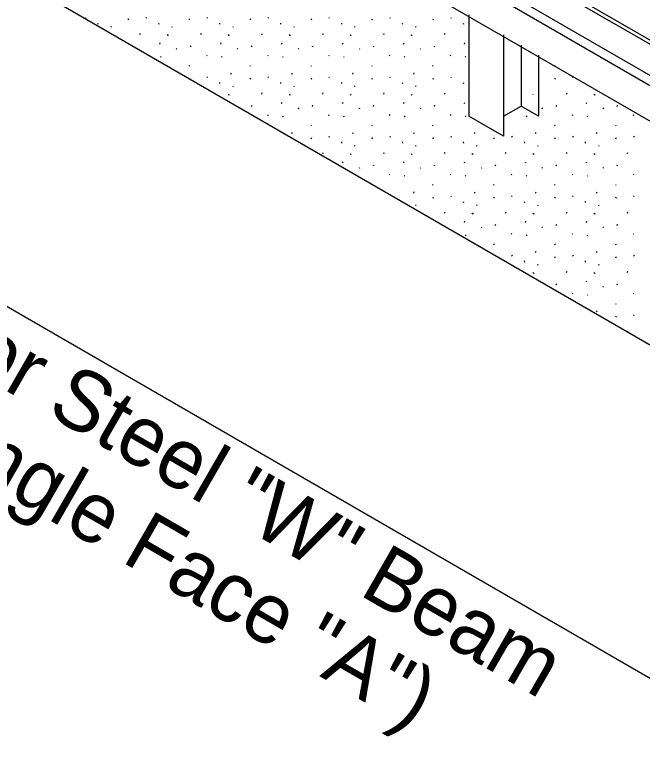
# Model space of a CAD drawing. Extents: x 1000 to 1036.3, y 1000 to 1022.
# Drawn here: x 1014.234 to 1015.694, y 1014.625 to 1016.338 of the extents above; entities that cross this region are included whole.
import ezdxf

# ---------------------------------------------------------------- set-up
doc = ezdxf.new("R2010")
doc.units = 0
for name, color, linetype in [('01-Slab', 7, 'Continuous'), ('03-Dimensions', 7, 'Continuous'), ('30-Program-Titles', 7, 'Continuous')]:
    doc.layers.add(name, color=color, linetype=linetype)

msp = doc.modelspace()

# ---------------------------------------------------------------- linework, layer by layer
at = {"layer": '01-Slab'}
for p, q in [((1015.2906, 1016.3375), (1015.2906, 1016.1022)), ((1015.3715, 1016.2908), (1015.3715, 1016.0554)), ((1015.4122, 1016.2673), (1015.4122, 1016.1254)), ((1015.4528, 1016.2438), (1015.4528, 1016.1021)), ((1015.3715, 1016.102), (1015.4123, 1016.1255)), ((1015.4528, 1016.1021), (1015.4122, 1016.1255)), ((1015.3715, 1016.0554), (1015.2906, 1016.1022))]:
    msp.add_line(p, q, dxfattribs=at)
at = {"layer": '03-Dimensions'}
for p, q in [((1020.6113, 1013.4498), (1013.6733, 1017.456)), ((1020.5953, 1013.4498), (1013.6682, 1017.4489)), ((1020.6113, 1013.3655), (1013.5974, 1017.4183)), ((1020.6083, 1013.3446), (1013.5974, 1017.3941)), ((1020.5953, 1013.2696), (1013.5302, 1017.3502)), ((1016.7074, 1014.9947), (1013.528, 1016.8308)), ((1015.9853, 1014.6364), (1012.9842, 1016.3703))]:
    msp.add_line(p, q, dxfattribs=at)
at = {"layer": '30-Program-Titles'}
for p, q in [((1014.3976, 1016.3317), (1014.3988, 1016.3299)), ((1014.4983, 1016.3259), (1014.4995, 1016.3286)), ((1014.5394, 1016.3317), (1014.5406, 1016.3299)), ((1014.6401, 1016.3259), (1014.6413, 1016.3286)), ((1014.6812, 1016.3317), (1014.6823, 1016.3299)), ((1014.7819, 1016.3259), (1014.7831, 1016.3286)), ((1014.823, 1016.3317), (1014.8242, 1016.3299)), ((1014.9237, 1016.3259), (1014.9249, 1016.3286)), ((1014.9648, 1016.3317), (1014.9659, 1016.3299)), ((1015.0655, 1016.3259), (1015.0667, 1016.3286)), ((1015.1066, 1016.3317), (1015.1078, 1016.3299)), ((1015.2073, 1016.3259), (1015.2085, 1016.3286)), ((1015.2483, 1016.3317), (1015.2495, 1016.3299)), ((1014.4269, 1016.3185), (1014.4272, 1016.3158)), ((1014.4577, 1016.3107), (1014.4588, 1016.3088)), ((1014.5687, 1016.3185), (1014.569, 1016.3158)), ((1014.5994, 1016.3107), (1014.6006, 1016.3088)), ((1014.7105, 1016.3185), (1014.7108, 1016.3158)), ((1014.7413, 1016.3107), (1014.7424, 1016.3088)), ((1014.8523, 1016.3185), (1014.8526, 1016.3158)), ((1014.883, 1016.3107), (1014.8842, 1016.3088)), ((1014.9941, 1016.3185), (1014.9943, 1016.3158)), ((1015.0248, 1016.3107), (1015.026, 1016.3088)), ((1015.1358, 1016.3185), (1015.1362, 1016.3158)), ((1015.1666, 1016.3107), (1015.1678, 1016.3088)), ((1015.2777, 1016.3185), (1015.2779, 1016.3158)), ((1014.5253, 1016.2916), (1014.5264, 1016.2943)), ((1014.5889, 1016.2916), (1014.5901, 1016.2898)), ((1014.5901, 1016.2909), (1014.5913, 1016.2892)), ((1014.6671, 1016.2916), (1014.6683, 1016.2943)), ((1014.7307, 1016.2916), (1014.7319, 1016.2898)), ((1014.7319, 1016.2909), (1014.7331, 1016.2892)), ((1014.8088, 1016.2916), (1014.81, 1016.2943)), ((1014.8725, 1016.2916), (1014.8737, 1016.2898)), ((1014.8737, 1016.2909), (1014.8748, 1016.2892)), ((1014.9507, 1016.2916), (1014.9518, 1016.2943)), ((1015.0143, 1016.2916), (1015.0155, 1016.2898)), ((1015.0155, 1016.2909), (1015.0167, 1016.2892)), ((1015.0924, 1016.2916), (1015.0936, 1016.2943)), ((1015.1561, 1016.2916), (1015.1573, 1016.2898)), ((1015.1573, 1016.2909), (1015.1584, 1016.2892)), ((1015.2343, 1016.2916), (1015.2354, 1016.2943)), ((1014.5714, 1016.2697), (1014.5726, 1016.2723)), ((1014.6099, 1016.2594), (1014.6111, 1016.2576)), ((1014.6431, 1016.2628), (1014.6443, 1016.2655)), ((1014.7133, 1016.2697), (1014.7144, 1016.2723)), ((1014.7518, 1016.2594), (1014.7529, 1016.2576)), ((1014.7848, 1016.2628), (1014.7861, 1016.2655)), ((1014.855, 1016.2697), (1014.8562, 1016.2723)), ((1014.8935, 1016.2594), (1014.8947, 1016.2576)), ((1014.9267, 1016.2628), (1014.9278, 1016.2655)), ((1014.9968, 1016.2697), (1014.998, 1016.2723)), ((1015.0353, 1016.2594), (1015.0365, 1016.2576)), ((1015.0684, 1016.2628), (1015.0697, 1016.2655)), ((1015.1386, 1016.2697), (1015.1398, 1016.2723)), ((1015.1771, 1016.2594), (1015.1783, 1016.2576)), ((1015.2103, 1016.2628), (1015.2114, 1016.2655)), ((1015.2804, 1016.2697), (1015.2816, 1016.2723)), ((1014.5733, 1016.2407), (1014.5744, 1016.2389)), ((1014.6801, 1016.2439), (1014.6813, 1016.2421)), ((1014.7151, 1016.2407), (1014.7163, 1016.2389)), ((1014.8218, 1016.2439), (1014.8231, 1016.2421)), ((1014.8568, 1016.2407), (1014.858, 1016.2389)), ((1014.9637, 1016.2439), (1014.9648, 1016.2421)), ((1014.9987, 1016.2407), (1014.9998, 1016.2389)), ((1015.1054, 1016.2439), (1015.1067, 1016.2421)), ((1015.1404, 1016.2407), (1015.1416, 1016.2389)), ((1015.2473, 1016.2439), (1015.2484, 1016.2421)), ((1015.2823, 1016.2407), (1015.2834, 1016.2389)), ((1014.6392, 1016.2197), (1014.6403, 1016.2179)), ((1014.7809, 1016.2197), (1014.7821, 1016.2179)), ((1014.9228, 1016.2197), (1014.9239, 1016.2179)), ((1015.0645, 1016.2197), (1015.0657, 1016.2179)), ((1015.2063, 1016.2197), (1015.2075, 1016.2179)), ((1015.4899, 1016.2197), (1015.4911, 1016.2179)), ((1014.6404, 1016.1883), (1014.6413, 1016.1903)), ((1014.6812, 1016.1934), (1014.6823, 1016.1916)), ((1014.7369, 1016.1998), (1014.7381, 1016.2024)), ((1014.7819, 1016.1877), (1014.7831, 1016.1903)), ((1014.823, 1016.1934), (1014.8242, 1016.1916)), ((1014.8787, 1016.1998), (1014.8799, 1016.2024)), ((1014.9237, 1016.1877), (1014.9249, 1016.1903)), ((1014.9648, 1016.1934), (1014.9659, 1016.1916)), ((1015.0205, 1016.1998), (1015.0217, 1016.2024)), ((1015.0655, 1016.1877), (1015.0667, 1016.1903)), ((1015.1066, 1016.1934), (1015.1078, 1016.1916)), ((1015.1623, 1016.1998), (1015.1635, 1016.2024)), ((1015.2073, 1016.1877), (1015.2085, 1016.1903)), ((1015.2483, 1016.1934), (1015.2495, 1016.1916)), ((1015.4908, 1016.1877), (1015.4921, 1016.1903)), ((1015.5319, 1016.1934), (1015.5331, 1016.1916)), ((1014.7105, 1016.1803), (1014.7108, 1016.1776)), ((1014.7413, 1016.1723), (1014.7424, 1016.1706)), ((1014.8523, 1016.1803), (1014.8526, 1016.1776)), ((1014.883, 1016.1723), (1014.8842, 1016.1706)), ((1014.9941, 1016.1803), (1014.9943, 1016.1776)), ((1015.0248, 1016.1723), (1015.026, 1016.1706)), ((1015.1358, 1016.1803), (1015.1362, 1016.1776)), ((1015.1666, 1016.1723), (1015.1678, 1016.1706)), ((1015.2777, 1016.1803), (1015.2779, 1016.1776)), ((1014.7307, 1016.1533), (1014.7319, 1016.1515)), ((1014.8088, 1016.1533), (1014.81, 1016.156)), ((1014.8725, 1016.1533), (1014.8737, 1016.1515)), ((1014.9507, 1016.1533), (1014.9518, 1016.156)), ((1015.0143, 1016.1533), (1015.0155, 1016.1515)), ((1015.0924, 1016.1533), (1015.0936, 1016.156)), ((1015.1561, 1016.1533), (1015.1573, 1016.1515)), ((1015.2343, 1016.1533), (1015.2354, 1016.156)), ((1015.4397, 1016.1533), (1015.4404, 1016.1521)), ((1015.5178, 1016.1533), (1015.519, 1016.156)), ((1015.5814, 1016.1533), (1015.5827, 1016.1515)), ((1014.7319, 1016.1527), (1014.7331, 1016.1508)), ((1014.8737, 1016.1527), (1014.8748, 1016.1508)), ((1015.0155, 1016.1527), (1015.0167, 1016.1508)), ((1015.1573, 1016.1527), (1015.1584, 1016.1508)), ((1015.4404, 1016.1521), (1015.4405, 1016.152)), ((1015.5827, 1016.1527), (1015.5838, 1016.1508)), ((1014.7848, 1016.1246), (1014.7861, 1016.1273)), ((1014.855, 1016.1313), (1014.8562, 1016.134)), ((1014.8935, 1016.1211), (1014.8947, 1016.1193)), ((1014.9267, 1016.1246), (1014.9278, 1016.1273)), ((1014.9968, 1016.1313), (1014.998, 1016.134)), ((1015.0353, 1016.1211), (1015.0365, 1016.1193)), ((1015.0684, 1016.1246), (1015.0697, 1016.1273)), ((1015.1386, 1016.1313), (1015.1398, 1016.134)), ((1015.1771, 1016.1211), (1015.1783, 1016.1193)), ((1015.2103, 1016.1246), (1015.2114, 1016.1273)), ((1015.2804, 1016.1313), (1015.2816, 1016.134)), ((1015.4607, 1016.1211), (1015.4618, 1016.1193)), ((1015.4938, 1016.1246), (1015.495, 1016.1273)), ((1015.564, 1016.1313), (1015.5652, 1016.134)), ((1015.6025, 1016.1211), (1015.6037, 1016.1193)), ((1015.6356, 1016.1246), (1015.6368, 1016.1273)), ((1014.8218, 1016.1056), (1014.8231, 1016.1038)), ((1014.8568, 1016.1024), (1014.858, 1016.1007)), ((1014.9637, 1016.1056), (1014.9648, 1016.1038)), ((1014.9987, 1016.1024), (1014.9998, 1016.1007)), ((1015.1054, 1016.1056), (1015.1067, 1016.1038)), ((1015.1404, 1016.1024), (1015.1416, 1016.1007)), ((1015.2473, 1016.1056), (1015.2484, 1016.1038)), ((1015.2823, 1016.1024), (1015.2834, 1016.1007)), ((1015.424, 1016.1024), (1015.4252, 1016.1007)), ((1015.5308, 1016.1056), (1015.532, 1016.1038)), ((1015.5658, 1016.1024), (1015.567, 1016.1007)), ((1015.6726, 1016.1056), (1015.6738, 1016.1038)), ((1014.9228, 1016.0814), (1014.9239, 1016.0796)), ((1015.0645, 1016.0814), (1015.0657, 1016.0796)), ((1015.2063, 1016.0814), (1015.2075, 1016.0796)), ((1015.4899, 1016.0814), (1015.4911, 1016.0796)), ((1015.6317, 1016.0814), (1015.6328, 1016.0796)), ((1014.8787, 1016.0615), (1014.8799, 1016.0642)), ((1014.9237, 1016.0494), (1014.9249, 1016.0521)), ((1014.9648, 1016.0551), (1014.9659, 1016.0533)), ((1015.0205, 1016.0615), (1015.0217, 1016.0642)), ((1015.0655, 1016.0494), (1015.0667, 1016.0521)), ((1015.1066, 1016.0551), (1015.1078, 1016.0533)), ((1015.1623, 1016.0615), (1015.1635, 1016.0642)), ((1015.2073, 1016.0494), (1015.2085, 1016.0521)), ((1015.2483, 1016.0551), (1015.2495, 1016.0533)), ((1015.3041, 1016.0615), (1015.3053, 1016.0642)), ((1015.3491, 1016.0494), (1015.3503, 1016.0521)), ((1015.3902, 1016.0551), (1015.3913, 1016.0533)), ((1015.4458, 1016.0615), (1015.4471, 1016.0642)), ((1015.4908, 1016.0494), (1015.4921, 1016.0521)), ((1015.5319, 1016.0551), (1015.5331, 1016.0533)), ((1015.5877, 1016.0615), (1015.5888, 1016.0642)), ((1015.6327, 1016.0494), (1015.6338, 1016.0521)), ((1015.6738, 1016.0551), (1015.6749, 1016.0533)), ((1014.9941, 1016.0419), (1014.9943, 1016.0393)), ((1015.0248, 1016.0341), (1015.026, 1016.0323)), ((1015.1358, 1016.0419), (1015.1362, 1016.0393)), ((1015.1666, 1016.0341), (1015.1678, 1016.0323)), ((1015.2777, 1016.0419), (1015.2779, 1016.0393)), ((1015.3084, 1016.0341), (1015.3096, 1016.0323)), ((1015.4194, 1016.0419), (1015.4198, 1016.0393)), ((1015.4502, 1016.0341), (1015.4513, 1016.0323)), ((1015.5613, 1016.0419), (1015.5615, 1016.0393)), ((1015.592, 1016.0341), (1015.5932, 1016.0323)), ((1014.9507, 1016.0151), (1014.9518, 1016.0177)), ((1015.0924, 1016.0151), (1015.0936, 1016.0177)), ((1015.2343, 1016.0151), (1015.2354, 1016.0177)), ((1015.376, 1016.0151), (1015.3772, 1016.0177)), ((1015.5178, 1016.0151), (1015.519, 1016.0177)), ((1015.6596, 1016.0151), (1015.6608, 1016.0177)), ((1015.0143, 1016.0151), (1015.0155, 1016.0133)), ((1015.0155, 1016.0143), (1015.0167, 1016.0126)), ((1015.1561, 1016.0151), (1015.1573, 1016.0133)), ((1015.1573, 1016.0143), (1015.1584, 1016.0126)), ((1015.2978, 1016.0151), (1015.2991, 1016.0133)), ((1015.2991, 1016.0143), (1015.3003, 1016.0126)), ((1015.4397, 1016.0151), (1015.4408, 1016.0133)), ((1015.4408, 1016.0143), (1015.442, 1016.0126)), ((1015.5814, 1016.0151), (1015.5827, 1016.0133)), ((1015.5827, 1016.0143), (1015.5838, 1016.0126)), ((1014.9968, 1015.9931), (1014.998, 1015.9958)), ((1015.0353, 1015.9828), (1015.0365, 1015.9811)), ((1015.0684, 1015.9863), (1015.0697, 1015.9889)), ((1015.1386, 1015.9931), (1015.1398, 1015.9958)), ((1015.1771, 1015.9828), (1015.1783, 1015.9811)), ((1015.2103, 1015.9863), (1015.2114, 1015.9889)), ((1015.2804, 1015.9931), (1015.2816, 1015.9958)), ((1015.3189, 1015.9828), (1015.3201, 1015.9811)), ((1015.352, 1015.9863), (1015.3533, 1015.9889)), ((1015.4222, 1015.9931), (1015.4233, 1015.9958)), ((1015.4607, 1015.9828), (1015.4618, 1015.9811)), ((1015.4938, 1015.9863), (1015.495, 1015.9889)), ((1015.564, 1015.9931), (1015.5652, 1015.9958)), ((1015.6025, 1015.9828), (1015.6037, 1015.9811)), ((1015.6356, 1015.9863), (1015.6368, 1015.9889)), ((1015.1054, 1015.9673), (1015.1067, 1015.9656)), ((1015.2473, 1015.9673), (1015.2484, 1015.9656)), ((1015.389, 1015.9673), (1015.3903, 1015.9656)), ((1015.5308, 1015.9673), (1015.532, 1015.9656)), ((1015.6726, 1015.9673), (1015.6738, 1015.9656)), ((1015.1404, 1015.9642), (1015.1416, 1015.9623)), ((1015.2823, 1015.9642), (1015.2834, 1015.9623)), ((1015.424, 1015.9642), (1015.4252, 1015.9623)), ((1015.5658, 1015.9642), (1015.567, 1015.9623)), ((1015.2063, 1015.9431), (1015.2075, 1015.9413)), ((1015.3481, 1015.9431), (1015.3493, 1015.9413)), ((1015.4899, 1015.9431), (1015.4911, 1015.9413)), ((1015.6317, 1015.9431), (1015.6328, 1015.9413)), ((1015.1623, 1015.9233), (1015.1635, 1015.9259)), ((1015.2073, 1015.9111), (1015.2085, 1015.9138)), ((1015.2483, 1015.9168), (1015.2495, 1015.9151)), ((1015.3041, 1015.9233), (1015.3053, 1015.9259)), ((1015.3491, 1015.9111), (1015.3503, 1015.9138)), ((1015.3902, 1015.9168), (1015.3913, 1015.9151)), ((1015.4458, 1015.9233), (1015.4471, 1015.9259)), ((1015.4908, 1015.9111), (1015.4921, 1015.9138)), ((1015.5319, 1015.9168), (1015.5331, 1015.9151)), ((1015.5877, 1015.9233), (1015.5888, 1015.9259)), ((1015.6327, 1015.9111), (1015.6338, 1015.9138)), ((1015.6738, 1015.9168), (1015.6749, 1015.9151)), ((1015.1358, 1015.9037), (1015.136, 1015.9022)), ((1015.2777, 1015.9037), (1015.2779, 1015.901)), ((1015.4194, 1015.9037), (1015.4198, 1015.901)), ((1015.5613, 1015.9037), (1015.5615, 1015.901)), ((1015.1666, 1015.8958), (1015.1678, 1015.8941)), ((1015.2343, 1015.8768), (1015.2354, 1015.8794)), ((1015.3084, 1015.8958), (1015.3096, 1015.8941)), ((1015.376, 1015.8768), (1015.3772, 1015.8794)), ((1015.4502, 1015.8958), (1015.4513, 1015.8941)), ((1015.5178, 1015.8768), (1015.519, 1015.8794)), ((1015.592, 1015.8958), (1015.5932, 1015.8941)), ((1015.6596, 1015.8768), (1015.6608, 1015.8794)), ((1015.2978, 1015.8768), (1015.2991, 1015.875)), ((1015.2991, 1015.8761), (1015.3003, 1015.8743)), ((1015.4397, 1015.8768), (1015.4408, 1015.875)), ((1015.4408, 1015.8761), (1015.442, 1015.8743)), ((1015.5814, 1015.8768), (1015.5827, 1015.875)), ((1015.5827, 1015.8761), (1015.5838, 1015.8743)), ((1015.2804, 1015.8548), (1015.2816, 1015.8575)), ((1015.352, 1015.848), (1015.3533, 1015.8507)), ((1015.4222, 1015.8548), (1015.4233, 1015.8575)), ((1015.4938, 1015.848), (1015.495, 1015.8507)), ((1015.564, 1015.8548), (1015.5652, 1015.8575)), ((1015.6356, 1015.848), (1015.6368, 1015.8507)), ((1015.3189, 1015.8446), (1015.3201, 1015.8428)), ((1015.389, 1015.8291), (1015.3903, 1015.8273)), ((1015.4607, 1015.8446), (1015.4618, 1015.8428)), ((1015.5308, 1015.8291), (1015.532, 1015.8273)), ((1015.6025, 1015.8446), (1015.6037, 1015.8428)), ((1015.6726, 1015.8291), (1015.6738, 1015.8273)), ((1015.2823, 1015.8259), (1015.2834, 1015.8241)), ((1015.424, 1015.8259), (1015.4252, 1015.8241)), ((1015.5658, 1015.8259), (1015.567, 1015.8241)), ((1015.3481, 1015.8048), (1015.3493, 1015.8031)), ((1015.4899, 1015.8048), (1015.4911, 1015.8031)), ((1015.6317, 1015.8048), (1015.6328, 1015.8031)), ((1015.3902, 1015.7786), (1015.3913, 1015.7768)), ((1015.4458, 1015.785), (1015.4471, 1015.7877)), ((1015.5319, 1015.7786), (1015.5331, 1015.7768)), ((1015.5877, 1015.785), (1015.5888, 1015.7877)), ((1015.6738, 1015.7786), (1015.6749, 1015.7768)), ((1015.4194, 1015.7654), (1015.4198, 1015.7628)), ((1015.4908, 1015.7728), (1015.4921, 1015.7755)), ((1015.5613, 1015.7654), (1015.5615, 1015.7628)), ((1015.6327, 1015.7728), (1015.6338, 1015.7755)), ((1015.4502, 1015.7576), (1015.4513, 1015.7558)), ((1015.592, 1015.7576), (1015.5932, 1015.7558)), ((1015.4397, 1015.7385), (1015.4408, 1015.7368)), ((1015.4408, 1015.7378), (1015.442, 1015.7361)), ((1015.5178, 1015.7385), (1015.519, 1015.7412)), ((1015.5814, 1015.7385), (1015.5827, 1015.7368)), ((1015.5827, 1015.7378), (1015.5838, 1015.7361)), ((1015.6596, 1015.7385), (1015.6608, 1015.7412)), ((1015.4938, 1015.7098), (1015.495, 1015.7124)), ((1015.564, 1015.7166), (1015.5652, 1015.7193)), ((1015.6356, 1015.7098), (1015.6368, 1015.7124)), ((1015.6025, 1015.7063), (1015.6037, 1015.7045)), ((1015.5308, 1015.6908), (1015.532, 1015.689)), ((1015.5658, 1015.6876), (1015.567, 1015.6858)), ((1015.6726, 1015.6908), (1015.6738, 1015.689)), ((1015.6317, 1015.6666), (1015.6328, 1015.6648)), ((1015.5877, 1015.6467), (1015.5888, 1015.6493)), ((1015.6738, 1015.6403), (1015.6749, 1015.6385)), ((1015.6327, 1015.6346), (1015.6338, 1015.6373)), ((1015.6596, 1015.6003), (1015.6608, 1015.6029))]:
    msp.add_line(p, q, dxfattribs=at)

# ---------------------------------------------------------------- texts
at = {"layer": '03-Dimensions'}
for s, p in [('Pay Limits for Steel "W" Beam', (1013.2774, 1016.004)), (' Guardrail (Single Face "A")', (1013.1724, 1015.8221))]:
    msp.add_text(s, height=0.14, rotation=330, dxfattribs=at).set_placement(p)

doc.saveas('drawing.dxf')
